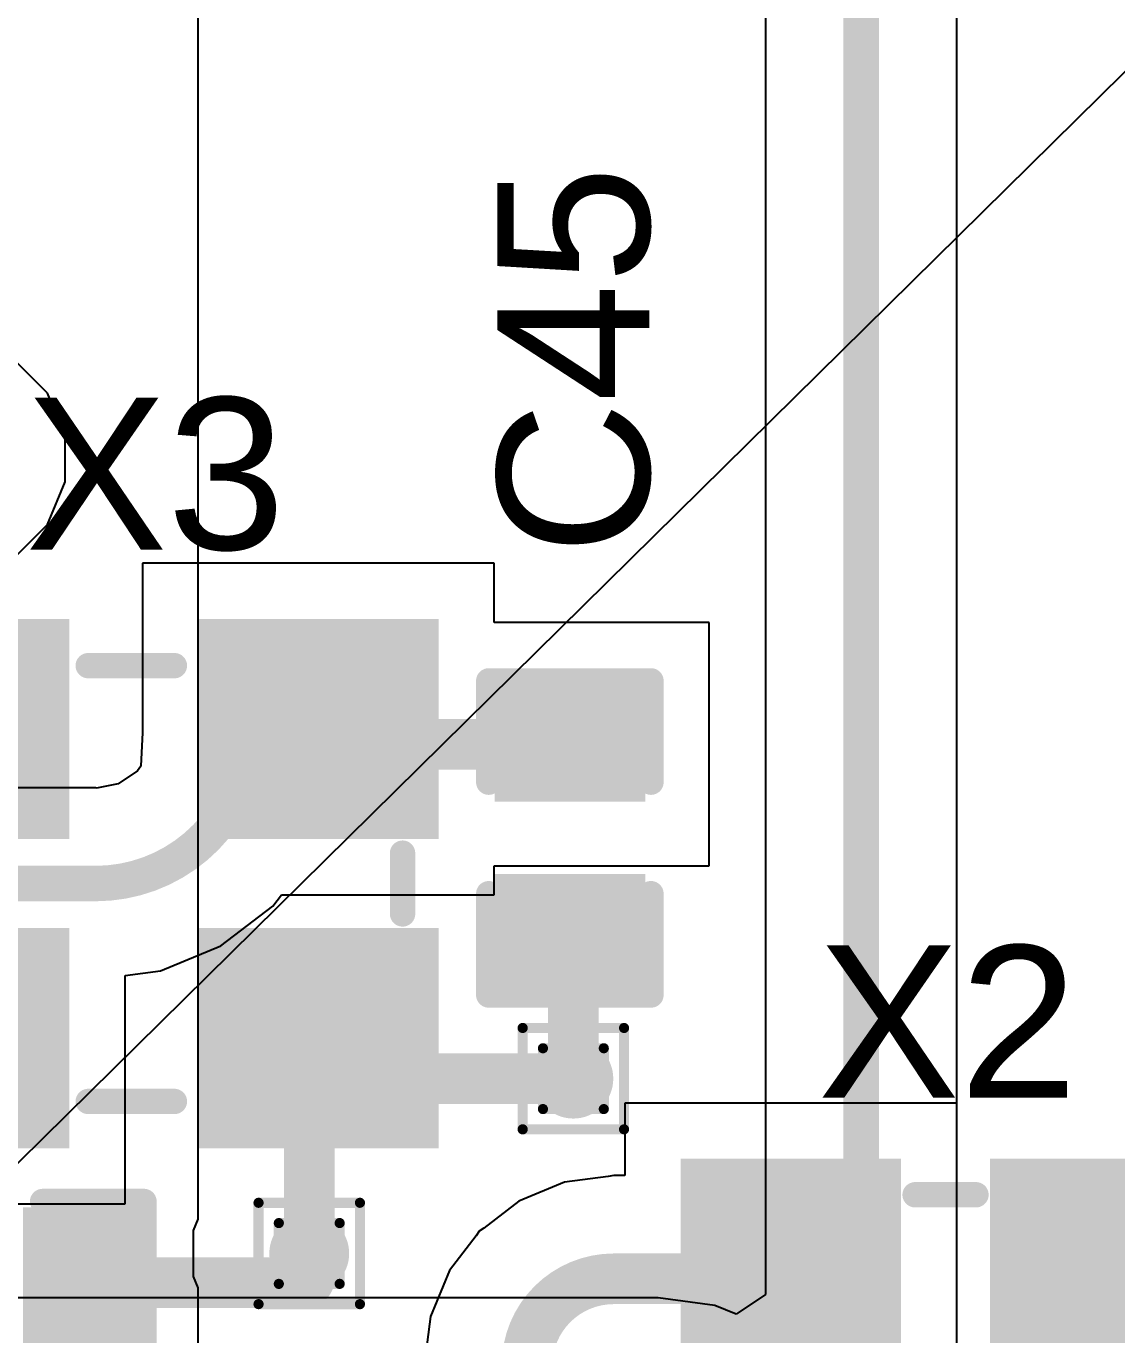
# Model space of a CAD drawing. Header units: inches. Extents: x -12 to 5357, y -8 to 5291.
# Drawn here: x 31.7 to 37.17, y 37.85 to 44.41 of the extents above; entities that cross this region are included whole.
import ezdxf

# ---------------------------------------------------------------- set-up
doc = ezdxf.new("R2010")
doc.units = ezdxf.units.IN
for name, color, linetype in [('Bottom Layer', 5, 'Continuous'), ('Drill Drawing', 1, 'Continuous'), ('Ground', 16, 'Continuous'), ('Power', 76, 'Continuous'), ('Top Layer', 1, 'Continuous'), ('Top Overlay', 2, 'Continuous'), ('Top Paste', 8, 'Continuous'), ('Top Solder', 216, 'Continuous'), ('Via Holes', 16, 'Continuous')]:
    doc.layers.add(name, color=color, linetype=linetype)
doc.styles.add('Arial', font='', dxfattribs={"height": 0.2})
doc.styles.get('Arial').set_extended_font_data('Arial')

# ---------------------------------------------------------------- blocks, each defined once
blk = doc.blocks.new('SMD2520_4P_1')
at = {"layer": 'Top Layer'}
for points in [[(-1.425, 1.225), (-0.425, 1.225), (-0.425, 0.325), (-1.425, 0.325)], [(0.425, 1.225), (1.425, 1.225), (1.425, 0.325), (0.425, 0.325)], [(-1.425, -0.325), (-0.425, -0.325), (-0.425, -1.225), (-1.425, -1.225)], [(0.425, -0.325), (1.425, -0.325), (1.425, -1.225), (0.425, -1.225)]]:
    blk.add_hatch(color=1, dxfattribs=at).paths.add_polyline_path(points)
at = {"layer": 'Top Paste'}
for points in [[(-1.425, 1.225), (-0.425, 1.225), (-0.425, 0.325), (-1.425, 0.325)], [(0.425, 1.225), (1.425, 1.225), (1.425, 0.325), (0.425, 0.325)], [(-1.425, -0.325), (-0.425, -0.325), (-0.425, -1.225), (-1.425, -1.225)], [(0.425, -0.325), (1.425, -0.325), (1.425, -1.225), (0.425, -1.225)]]:
    blk.add_hatch(color=8, dxfattribs=at).paths.add_polyline_path(points)
at = {"layer": 'Top Solder'}
for points in [[(-1.5266, 1.3266), (-0.3234, 1.3266), (-0.3234, 0.2234), (-1.5266, 0.2234)], [(0.3234, 1.3266), (1.5266, 1.3266), (1.5266, 0.2234), (0.3234, 0.2234)], [(-1.5266, -0.2234), (-0.3234, -0.2234), (-0.3234, -1.3266), (-1.5266, -1.3266)], [(0.3234, -0.2234), (1.5266, -0.2234), (1.5266, -1.3266), (0.3234, -1.3266)]]:
    blk.add_hatch(color=216, dxfattribs=at).paths.add_polyline_path(points)
at = {"layer": 'Top Overlay'}
for points in [[(-0.2286, 1.0922, 0.127, 0.127, 0), (0.2032, 1.0922, 0.127, 0.127, 0)], [(-1.3462, -0.1524, 0.127, 0.127, 0), (-1.3462, 0.1524, 0.127, 0.127, 0)], [(1.3462, 0.1524, 0.127, 0.127, 0), (1.3462, -0.1524, 0.127, 0.127, 0)], [(-1.7272, -0.6096, 0.127, 0.127, 0), (-1.6002, -0.7366, 0.127, 0.127, 0)], [(-1.7272, -0.8636, 0.127, 0.127, 0), (-1.7272, -0.6096, 0.127, 0.127, 0)], [(-1.7272, -0.8636, 0.127, 0.127, 0), (-1.6002, -0.7366, 0.127, 0.127, 0)], [(-0.2286, -1.0922, 0.127, 0.127, 0), (0.2032, -1.0922, 0.127, 0.127, 0)]]:
    blk.add_lwpolyline(points, format="xyseb", dxfattribs=at)
for points in [[(-0.2604, 1.0922, 0.0635, 0.0635, 1), (-0.1969, 1.0922, 0.0635, 0.0635, 1)], [(0.1714, 1.0922, 0.0635, 0.0635, 1), (0.2349, 1.0922, 0.0635, 0.0635, 1)], [(-1.378, 0.1524, 0.0635, 0.0635, 1), (-1.3144, 0.1524, 0.0635, 0.0635, 1)], [(1.3144, 0.1524, 0.0635, 0.0635, 1), (1.378, 0.1524, 0.0635, 0.0635, 1)], [(-1.378, -0.1524, 0.0635, 0.0635, 1), (-1.3145, -0.1524, 0.0635, 0.0635, 1)], [(1.3145, -0.1524, 0.0635, 0.0635, 1), (1.378, -0.1524, 0.0635, 0.0635, 1)], [(-1.759, -0.6096, 0.0635, 0.0635, 1), (-1.6955, -0.6096, 0.0635, 0.0635, 1)], [(-1.759, -0.6096, 0.0635, 0.0635, 1), (-1.6955, -0.6096, 0.0635, 0.0635, 1)], [(-1.632, -0.7366, 0.0635, 0.0635, 1), (-1.5684, -0.7366, 0.0635, 0.0635, 1)], [(-1.632, -0.7366, 0.0635, 0.0635, 1), (-1.5684, -0.7366, 0.0635, 0.0635, 1)], [(-1.759, -0.8636, 0.0635, 0.0635, 1), (-1.6955, -0.8636, 0.0635, 0.0635, 1)], [(-1.759, -0.8636, 0.0635, 0.0635, 1), (-1.6955, -0.8636, 0.0635, 0.0635, 1)], [(-0.2604, -1.0922, 0.0635, 0.0635, 1), (-0.1969, -1.0922, 0.0635, 0.0635, 1)], [(0.1714, -1.0922, 0.0635, 0.0635, 1), (0.2349, -1.0922, 0.0635, 0.0635, 1)]]:
    blk.add_lwpolyline(points, format="xyseb", close=True, dxfattribs=at)
blk = doc.blocks.new('SMD2520_4P_2')
at = {"layer": 'Top Layer'}
for points in [[(-1.425, 1.225), (-0.425, 1.225), (-0.425, 0.325), (-1.425, 0.325)], [(0.425, 1.225), (1.425, 1.225), (1.425, 0.325), (0.425, 0.325)], [(-1.425, -0.325), (-0.425, -0.325), (-0.425, -1.225), (-1.425, -1.225)], [(0.425, -0.325), (1.425, -0.325), (1.425, -1.225), (0.425, -1.225)]]:
    blk.add_hatch(color=1, dxfattribs=at).paths.add_polyline_path(points)
at = {"layer": 'Top Paste'}
for points in [[(-1.425, 1.225), (-0.425, 1.225), (-0.425, 0.325), (-1.425, 0.325)], [(0.425, 1.225), (1.425, 1.225), (1.425, 0.325), (0.425, 0.325)], [(-1.425, -0.325), (-0.425, -0.325), (-0.425, -1.225), (-1.425, -1.225)], [(0.425, -0.325), (1.425, -0.325), (1.425, -1.225), (0.425, -1.225)]]:
    blk.add_hatch(color=8, dxfattribs=at).paths.add_polyline_path(points)
at = {"layer": 'Top Solder'}
for points in [[(-1.5266, 1.3266), (-0.3234, 1.3266), (-0.3234, 0.2234), (-1.5266, 0.2234)], [(0.3234, 1.3266), (1.5266, 1.3266), (1.5266, 0.2234), (0.3234, 0.2234)], [(-1.5266, -0.2234), (-0.3234, -0.2234), (-0.3234, -1.3266), (-1.5266, -1.3266)], [(0.3234, -0.2234), (1.5266, -0.2234), (1.5266, -1.3266), (0.3234, -1.3266)]]:
    blk.add_hatch(color=216, dxfattribs=at).paths.add_polyline_path(points)
at = {"layer": 'Top Overlay'}
for points in [[(-0.2286, 1.0922, 0.127, 0.127, 0), (0.2032, 1.0922, 0.127, 0.127, 0)], [(-1.3462, 0.1524, 0.127, 0.127, 0), (-1.3462, -0.1524, 0.127, 0.127, 0)], [(1.3462, 0.1524, 0.127, 0.127, 0), (1.3462, -0.1524, 0.127, 0.127, 0)], [(-1.7272, -0.6096, 0.127, 0.127, 0), (-1.6002, -0.7366, 0.127, 0.127, 0)], [(-1.7272, -0.6096, 0.127, 0.127, 0), (-1.7272, -0.8636, 0.127, 0.127, 0)], [(-1.6002, -0.7366, 0.127, 0.127, 0), (-1.7272, -0.8636, 0.127, 0.127, 0)], [(-0.2286, -1.0922, 0.127, 0.127, 0), (0.2032, -1.0922, 0.127, 0.127, 0)]]:
    blk.add_lwpolyline(points, format="xyseb", dxfattribs=at)
for points in [[(-0.2604, 1.0922, 0.0635, 0.0635, 1), (-0.1968, 1.0922, 0.0635, 0.0635, 1)], [(0.1714, 1.0922, 0.0635, 0.0635, 1), (0.2349, 1.0922, 0.0635, 0.0635, 1)], [(-1.378, 0.1524, 0.0635, 0.0635, 1), (-1.3144, 0.1524, 0.0635, 0.0635, 1)], [(1.3144, 0.1524, 0.0635, 0.0635, 1), (1.378, 0.1524, 0.0635, 0.0635, 1)], [(-1.378, -0.1524, 0.0635, 0.0635, 1), (-1.3144, -0.1524, 0.0635, 0.0635, 1)], [(1.3144, -0.1524, 0.0635, 0.0635, 1), (1.378, -0.1524, 0.0635, 0.0635, 1)], [(-1.759, -0.6096, 0.0635, 0.0635, 1), (-1.6954, -0.6096, 0.0635, 0.0635, 1)], [(-1.759, -0.6096, 0.0635, 0.0635, 1), (-1.6954, -0.6096, 0.0635, 0.0635, 1)], [(-1.632, -0.7366, 0.0635, 0.0635, 1), (-1.5684, -0.7366, 0.0635, 0.0635, 1)], [(-1.632, -0.7366, 0.0635, 0.0635, 1), (-1.5684, -0.7366, 0.0635, 0.0635, 1)], [(-1.759, -0.8636, 0.0635, 0.0635, 1), (-1.6954, -0.8636, 0.0635, 0.0635, 1)], [(-1.759, -0.8636, 0.0635, 0.0635, 1), (-1.6954, -0.8636, 0.0635, 0.0635, 1)], [(-0.2604, -1.0922, 0.0635, 0.0635, 1), (-0.1968, -1.0922, 0.0635, 0.0635, 1)], [(0.1714, -1.0922, 0.0635, 0.0635, 1), (0.2349, -1.0922, 0.0635, 0.0635, 1)]]:
    blk.add_lwpolyline(points, format="xyseb", close=True, dxfattribs=at)
blk = doc.blocks.new('14_VSON__4_3__20')
at = {"layer": 'Top Solder'}
blk.add_line((-0.8678, -2.2778), (-5350.8161, -5279.0699), dxfattribs=at)
blk = doc.blocks.new('C___0402_85')
at = {"layer": 'Top Layer'}
for points in [[(-0.6985, -0.3175), (-0.6985, 0.3175), (-0.2413, 0.3175), (-0.2413, -0.3175)], [(0.2413, -0.3175), (0.2413, 0.3175), (0.6985, 0.3175), (0.6985, -0.3175)]]:
    blk.add_hatch(color=1, dxfattribs=at).paths.add_polyline_path(points)
at = {"layer": 'Top Paste'}
for points in [[(-0.6985, -0.3175), (-0.6985, 0.3175), (-0.2413, 0.3175), (-0.2413, -0.3175)], [(0.2413, -0.3175), (0.2413, 0.3175), (0.6985, 0.3175), (0.6985, -0.3175)]]:
    blk.add_hatch(color=8, dxfattribs=at).paths.add_polyline_path(points)
at = {"layer": 'Top Solder'}
for points in [[(-0.7585, -0.3775), (-0.7585, 0.3775), (-0.1813, 0.3775), (-0.1813, -0.3775)], [(0.1813, -0.3775), (0.1813, 0.3775), (0.7585, 0.3775), (0.7585, -0.3775)]]:
    blk.add_hatch(color=216, dxfattribs=at).paths.add_polyline_path(points)
at = {"layer": 'Top Overlay'}
for points in [[(-0.7874, 0.4064, 0.127, 0.127, 0), (-0.7874, -0.4064, 0.127, 0.127, 0)], [(-0.7874, 0.4064, 0.127, 0.127, 0), (-0.2794, 0.4064, 0.127, 0.127, 0)], [(0.2794, 0.4064, 0.127, 0.127, 0), (0.7874, 0.4064, 0.127, 0.127, 0)], [(0.7874, 0.4064, 0.127, 0.127, 0), (0.7874, -0.4064, 0.127, 0.127, 0)], [(-0.7874, -0.4064, 0.127, 0.127, 0), (-0.2794, -0.4064, 0.127, 0.127, 0)], [(0.2794, -0.4064, 0.127, 0.127, 0), (0.7874, -0.4064, 0.127, 0.127, 0)]]:
    blk.add_lwpolyline(points, format="xyseb", dxfattribs=at)
for points in [[(-0.8191, 0.4064, 0.0635, 0.0635, 1), (-0.7556, 0.4064, 0.0635, 0.0635, 1)], [(-0.8191, 0.4064, 0.0635, 0.0635, 1), (-0.7556, 0.4064, 0.0635, 0.0635, 1)], [(-0.3111, 0.4064, 0.0635, 0.0635, 1), (-0.2477, 0.4064, 0.0635, 0.0635, 1)], [(0.2477, 0.4064, 0.0635, 0.0635, 1), (0.3111, 0.4064, 0.0635, 0.0635, 1)], [(0.7556, 0.4064, 0.0635, 0.0635, 1), (0.8191, 0.4064, 0.0635, 0.0635, 1)], [(0.7556, 0.4064, 0.0635, 0.0635, 1), (0.8191, 0.4064, 0.0635, 0.0635, 1)], [(-0.8191, -0.4064, 0.0635, 0.0635, 1), (-0.7556, -0.4064, 0.0635, 0.0635, 1)], [(-0.8191, -0.4064, 0.0635, 0.0635, 1), (-0.7556, -0.4064, 0.0635, 0.0635, 1)], [(-0.3111, -0.4064, 0.0635, 0.0635, 1), (-0.2476, -0.4064, 0.0635, 0.0635, 1)], [(0.2477, -0.4064, 0.0635, 0.0635, 1), (0.3111, -0.4064, 0.0635, 0.0635, 1)], [(0.7557, -0.4064, 0.0635, 0.0635, 1), (0.8192, -0.4064, 0.0635, 0.0635, 1)], [(0.7557, -0.4064, 0.0635, 0.0635, 1), (0.8192, -0.4064, 0.0635, 0.0635, 1)]]:
    blk.add_lwpolyline(points, format="xyseb", close=True, dxfattribs=at)
blk = doc.blocks.new('C___0402_86')
at = {"layer": 'Top Layer'}
for points in [[(-0.6985, -0.3175), (-0.6985, 0.3175), (-0.2413, 0.3175), (-0.2413, -0.3175)], [(0.2413, -0.3175), (0.2413, 0.3175), (0.6985, 0.3175), (0.6985, -0.3175)]]:
    blk.add_hatch(color=1, dxfattribs=at).paths.add_polyline_path(points)
at = {"layer": 'Top Paste'}
for points in [[(-0.6985, -0.3175), (-0.6985, 0.3175), (-0.2413, 0.3175), (-0.2413, -0.3175)], [(0.2413, -0.3175), (0.2413, 0.3175), (0.6985, 0.3175), (0.6985, -0.3175)]]:
    blk.add_hatch(color=8, dxfattribs=at).paths.add_polyline_path(points)
at = {"layer": 'Top Solder'}
for points in [[(-0.7585, -0.3775), (-0.7585, 0.3775), (-0.1813, 0.3775), (-0.1813, -0.3775)], [(0.1813, -0.3775), (0.1813, 0.3775), (0.7585, 0.3775), (0.7585, -0.3775)]]:
    blk.add_hatch(color=216, dxfattribs=at).paths.add_polyline_path(points)
at = {"layer": 'Top Overlay'}
for points in [[(-0.7874, 0.4064, 0.127, 0.127, 0), (-0.7874, -0.4064, 0.127, 0.127, 0)], [(-0.2794, 0.4064, 0.127, 0.127, 0), (-0.7874, 0.4064, 0.127, 0.127, 0)], [(0.7874, 0.4064, 0.127, 0.127, 0), (0.2794, 0.4064, 0.127, 0.127, 0)], [(0.7874, 0.4064, 0.127, 0.127, 0), (0.7874, -0.4064, 0.127, 0.127, 0)], [(-0.2794, -0.4064, 0.127, 0.127, 0), (-0.7874, -0.4064, 0.127, 0.127, 0)], [(0.7874, -0.4064, 0.127, 0.127, 0), (0.2794, -0.4064, 0.127, 0.127, 0)]]:
    blk.add_lwpolyline(points, format="xyseb", dxfattribs=at)
for points in [[(-0.8191, 0.4064, 0.0635, 0.0635, 1), (-0.7556, 0.4064, 0.0635, 0.0635, 1)], [(-0.8191, 0.4064, 0.0635, 0.0635, 1), (-0.7556, 0.4064, 0.0635, 0.0635, 1)], [(-0.3111, 0.4064, 0.0635, 0.0635, 1), (-0.2477, 0.4064, 0.0635, 0.0635, 1)], [(0.2477, 0.4064, 0.0635, 0.0635, 1), (0.3111, 0.4064, 0.0635, 0.0635, 1)], [(0.7556, 0.4064, 0.0635, 0.0635, 1), (0.8191, 0.4064, 0.0635, 0.0635, 1)], [(0.7556, 0.4064, 0.0635, 0.0635, 1), (0.8191, 0.4064, 0.0635, 0.0635, 1)], [(-0.8191, -0.4064, 0.0635, 0.0635, 1), (-0.7556, -0.4064, 0.0635, 0.0635, 1)], [(-0.8191, -0.4064, 0.0635, 0.0635, 1), (-0.7556, -0.4064, 0.0635, 0.0635, 1)], [(-0.3111, -0.4064, 0.0635, 0.0635, 1), (-0.2477, -0.4064, 0.0635, 0.0635, 1)], [(0.2477, -0.4064, 0.0635, 0.0635, 1), (0.3111, -0.4064, 0.0635, 0.0635, 1)], [(0.7556, -0.4064, 0.0635, 0.0635, 1), (0.8191, -0.4064, 0.0635, 0.0635, 1)], [(0.7556, -0.4064, 0.0635, 0.0635, 1), (0.8191, -0.4064, 0.0635, 0.0635, 1)]]:
    blk.add_lwpolyline(points, format="xyseb", close=True, dxfattribs=at)

msp = doc.modelspace()

# ---------------------------------------------------------------- hatches: boundary and pattern name
at = {"layer": 'Bottom Layer'}
h = msp.add_hatch(color=5, dxfattribs=at)
edge = h.paths.add_edge_path()
edge.add_arc((34.4437, 39.1317), 0.2, 0, 360)
h = msp.add_hatch(color=5, dxfattribs=at)
edge = h.paths.add_edge_path()
edge.add_arc((33.1204, 38.2555), 0.2, 0, 360)
at = {"layer": 'Ground'}
h = msp.add_hatch(color=16, dxfattribs=at)
edge = h.paths.add_edge_path()
edge.add_arc((34.4437, 39.1317), 0.2, 0, 360)
h = msp.add_hatch(color=16, dxfattribs=at)
edge = h.paths.add_edge_path()
edge.add_arc((33.1204, 38.2555), 0.2, 0, 360)
at = {"layer": 'Power'}
h = msp.add_hatch(color=76, dxfattribs=at)
edge = h.paths.add_edge_path()
edge.add_arc((34.4437, 39.1317), 0.2, 0, 360)
h = msp.add_hatch(color=76, dxfattribs=at)
edge = h.paths.add_edge_path()
edge.add_arc((33.1204, 38.2555), 0.2, 0, 360)
at = {"layer": 'Top Layer'}
h = msp.add_hatch(color=1, dxfattribs=at)
edge = h.paths.add_edge_path()
edge.add_arc((34.4437, 39.1317), 0.2, 0, 360)
h = msp.add_hatch(color=1, dxfattribs=at)
edge = h.paths.add_edge_path()
edge.add_arc((33.1204, 38.2555), 0.2, 0, 360)
at = {"layer": 'Via Holes'}
h = msp.add_hatch(color=7, dxfattribs=at)
edge = h.paths.add_edge_path()
edge.add_arc((34.4437, 39.1317), 0.1, 0, 360)
h = msp.add_hatch(color=7, dxfattribs=at)
edge = h.paths.add_edge_path()
edge.add_arc((33.1204, 38.2555), 0.1, 0, 360)

# ---------------------------------------------------------------- linework, layer by layer
at = {"layer": 'Bottom Layer'}
for p, q in [((35.4065, 47.5788), (35.4065, 38.0501)), ((36.3647, 28.7263), (36.3647, 47.5788)), ((35.4065, 38.0501), (35.2586, 37.9514)), ((34.8633, 38.0338), (29.4698, 38.0338)), ((34.8691, 38.0326), (34.8633, 38.0338)), ((35.1526, 37.9953), (34.8691, 38.0326)), ((35.2586, 37.9514), (35.1526, 37.9953))]:
    msp.add_line(p, q, dxfattribs=at)
msp.add_lwpolyline([(35.8856, 28.7263, 0.1778, 0.1778, 0), (35.8856, 47.9214, 0.1778, 0.1778, 0)], format="xyseb", dxfattribs=at)
at = {"layer": 'Drill Drawing'}
for points in [[(34.1897, 39.3857, 0.0508, 0.0508, 0), (34.6977, 39.3857, 0.0508, 0.0508, 0)], [(34.1897, 38.8777, 0.0508, 0.0508, 0), (34.1897, 39.3857, 0.0508, 0.0508, 0)], [(34.6977, 38.8777, 0.0508, 0.0508, 0), (34.6977, 39.3857, 0.0508, 0.0508, 0)], [(34.2913, 39.2841, 0.0508, 0.0508, 0), (34.5961, 39.2841, 0.0508, 0.0508, 0)], [(34.2913, 38.9793, 0.0508, 0.0508, 0), (34.2913, 39.2841, 0.0508, 0.0508, 0)], [(34.5961, 38.9793, 0.0508, 0.0508, 0), (34.5961, 39.2841, 0.0508, 0.0508, 0)], [(34.2913, 38.9793, 0.0508, 0.0508, 0), (34.5961, 38.9793, 0.0508, 0.0508, 0)], [(34.1897, 38.8777, 0.0508, 0.0508, 0), (34.6977, 38.8777, 0.0508, 0.0508, 0)], [(32.8664, 38.5095, 0.0508, 0.0508, 0), (33.3744, 38.5095, 0.0508, 0.0508, 0)], [(32.8664, 38.0015, 0.0508, 0.0508, 0), (32.8664, 38.5095, 0.0508, 0.0508, 0)], [(33.3744, 38.0015, 0.0508, 0.0508, 0), (33.3744, 38.5095, 0.0508, 0.0508, 0)], [(32.968, 38.4079, 0.0508, 0.0508, 0), (33.2728, 38.4079, 0.0508, 0.0508, 0)], [(32.968, 38.1031, 0.0508, 0.0508, 0), (32.968, 38.4079, 0.0508, 0.0508, 0)], [(33.2728, 38.1031, 0.0508, 0.0508, 0), (33.2728, 38.4079, 0.0508, 0.0508, 0)], [(32.968, 38.1031, 0.0508, 0.0508, 0), (33.2728, 38.1031, 0.0508, 0.0508, 0)], [(32.8664, 38.0015, 0.0508, 0.0508, 0), (33.3744, 38.0015, 0.0508, 0.0508, 0)]]:
    msp.add_lwpolyline(points, format="xyseb", dxfattribs=at)
for points in [[(34.177, 39.3857, 0.0254, 0.0254, 1), (34.2024, 39.3857, 0.0254, 0.0254, 1)], [(34.177, 39.3857, 0.0254, 0.0254, 1), (34.2024, 39.3857, 0.0254, 0.0254, 1)], [(34.685, 39.3857, 0.0254, 0.0254, 1), (34.7104, 39.3857, 0.0254, 0.0254, 1)], [(34.685, 39.3857, 0.0254, 0.0254, 1), (34.7104, 39.3857, 0.0254, 0.0254, 1)], [(34.2786, 39.2841, 0.0254, 0.0254, 1), (34.304, 39.2841, 0.0254, 0.0254, 1)], [(34.2786, 39.2841, 0.0254, 0.0254, 1), (34.304, 39.2841, 0.0254, 0.0254, 1)], [(34.5834, 39.2841, 0.0254, 0.0254, 1), (34.6088, 39.2841, 0.0254, 0.0254, 1)], [(34.5834, 39.2841, 0.0254, 0.0254, 1), (34.6088, 39.2841, 0.0254, 0.0254, 1)], [(34.2786, 38.9793, 0.0254, 0.0254, 1), (34.304, 38.9793, 0.0254, 0.0254, 1)], [(34.2786, 38.9793, 0.0254, 0.0254, 1), (34.304, 38.9793, 0.0254, 0.0254, 1)], [(34.5834, 38.9793, 0.0254, 0.0254, 1), (34.6088, 38.9793, 0.0254, 0.0254, 1)], [(34.5834, 38.9793, 0.0254, 0.0254, 1), (34.6088, 38.9793, 0.0254, 0.0254, 1)], [(34.177, 38.8777, 0.0254, 0.0254, 1), (34.2024, 38.8777, 0.0254, 0.0254, 1)], [(34.177, 38.8777, 0.0254, 0.0254, 1), (34.2024, 38.8777, 0.0254, 0.0254, 1)], [(34.685, 38.8777, 0.0254, 0.0254, 1), (34.7104, 38.8777, 0.0254, 0.0254, 1)], [(34.685, 38.8777, 0.0254, 0.0254, 1), (34.7104, 38.8777, 0.0254, 0.0254, 1)], [(32.8537, 38.5095, 0.0254, 0.0254, 1), (32.8791, 38.5095, 0.0254, 0.0254, 1)], [(32.8537, 38.5095, 0.0254, 0.0254, 1), (32.8791, 38.5095, 0.0254, 0.0254, 1)], [(33.3617, 38.5095, 0.0254, 0.0254, 1), (33.3871, 38.5095, 0.0254, 0.0254, 1)], [(33.3617, 38.5095, 0.0254, 0.0254, 1), (33.3871, 38.5095, 0.0254, 0.0254, 1)], [(32.9553, 38.4079, 0.0254, 0.0254, 1), (32.9807, 38.4079, 0.0254, 0.0254, 1)], [(32.9553, 38.4079, 0.0254, 0.0254, 1), (32.9807, 38.4079, 0.0254, 0.0254, 1)], [(33.2601, 38.4079, 0.0254, 0.0254, 1), (33.2855, 38.4079, 0.0254, 0.0254, 1)], [(33.2601, 38.4079, 0.0254, 0.0254, 1), (33.2855, 38.4079, 0.0254, 0.0254, 1)], [(32.9553, 38.1031, 0.0254, 0.0254, 1), (32.9807, 38.1031, 0.0254, 0.0254, 1)], [(32.9553, 38.1031, 0.0254, 0.0254, 1), (32.9807, 38.1031, 0.0254, 0.0254, 1)], [(33.2601, 38.1031, 0.0254, 0.0254, 1), (33.2855, 38.1031, 0.0254, 0.0254, 1)], [(33.2601, 38.1031, 0.0254, 0.0254, 1), (33.2855, 38.1031, 0.0254, 0.0254, 1)], [(32.8537, 38.0015, 0.0254, 0.0254, 1), (32.8791, 38.0015, 0.0254, 0.0254, 1)], [(32.8537, 38.0015, 0.0254, 0.0254, 1), (32.8791, 38.0015, 0.0254, 0.0254, 1)], [(33.3617, 38.0015, 0.0254, 0.0254, 1), (33.3871, 38.0015, 0.0254, 0.0254, 1)], [(33.3617, 38.0015, 0.0254, 0.0254, 1), (33.3871, 38.0015, 0.0254, 0.0254, 1)]]:
    msp.add_lwpolyline(points, format="xyseb", close=True, dxfattribs=at)
at = {"layer": 'Power'}
for p, q in [((32.5628, 46.1779), (32.5628, 38.4275)), ((31.8093, 42.5676), (31.6458, 42.7311)), ((31.8977, 42.3541), (31.8093, 42.5676)), ((31.8977, 42.123), (31.8977, 42.3541)), ((31.8093, 41.9094), (31.8977, 42.123)), ((31.6458, 41.746), (31.8093, 41.9094)), ((32.5628, 38.4275), (32.5394, 38.3711)), ((32.5394, 38.3711), (32.5394, 38.1399)), ((32.5394, 38.1399), (32.5628, 38.0835)), ((32.5628, 38.0835), (32.5628, 35.4477))]:
    msp.add_line(p, q, dxfattribs=at)
at = {"layer": 'Top Layer'}
for p, q in [((34.0477, 41.7157), (32.2857, 41.7157)), ((32.2857, 41.7157), (32.2857, 40.8676)), ((34.0477, 41.4178), (34.0477, 41.7157)), ((35.1246, 41.4178), (34.0477, 41.4178)), ((35.1246, 40.1986), (35.1246, 41.4178)), ((32.2857, 40.8676), (32.277, 40.6986)), ((32.2605, 40.6739), (32.1637, 40.6093)), ((32.277, 40.6986), (32.2605, 40.6739)), ((32.1637, 40.6093), (32.0553, 40.5877)), ((32.0497, 40.5888), (30.6473, 40.5888)), ((32.0553, 40.5877), (32.0497, 40.5888)), ((34.0477, 40.0537), (34.0477, 40.1986)), ((34.0477, 40.1986), (35.1246, 40.1986)), ((32.9375, 39.9968), (32.9812, 40.0537)), ((32.9812, 40.0537), (34.0477, 40.0537)), ((32.6775, 39.7973), (32.9375, 39.9968)), ((32.3746, 39.6718), (32.6775, 39.7973)), ((32.1977, 39.6485), (32.3746, 39.6718)), ((32.1977, 38.5037), (32.1977, 39.6485)), ((36.3644, 39.0095), (34.7024, 39.0095)), ((34.7024, 39.0095), (34.7024, 38.6464)), ((36.3644, 37.2475), (36.3644, 39.0095)), ((34.6188, 38.6411), (34.3998, 38.6122)), ((34.6458, 38.6464), (34.6188, 38.6411)), ((34.7024, 38.6464), (34.6458, 38.6464)), ((34.3998, 38.6122), (34.1706, 38.5173)), ((34.1706, 38.5173), (33.9953, 38.3828)), ((31.6448, 38.5037), (32.1977, 38.5037)), ((33.9953, 38.3828), (33.9724, 38.3675)), ((33.9571, 38.3446), (33.8227, 38.1694)), ((33.9724, 38.3675), (33.9571, 38.3446)), ((33.8227, 38.1694), (33.7277, 37.9401)), ((33.7277, 37.9401), (33.6989, 37.7211))]:
    msp.add_line(p, q, dxfattribs=at)
for points in [[(33.3514, 40.8082, 0.254, 0.254, -0.198912), (33.1667, 40.8847, 0.254, 0.254, 0)], [(32.7556, 40.5236, 0.1778, 0.1778, 0), (33.1667, 40.8847, 0.1778, 0.1778, 0)], [(33.3514, 40.8082, 0.254, 0.254, 0), (34.4261, 40.8082, 0.254, 0.254, 0)], [(32.6493, 40.3938, 0.1778, 0.1778, 0), (32.7556, 40.5236, 0.1778, 0.1778, 0)], [(32.6493, 40.3938, 0.1778, 0.1778, -0.224884), (32.0497, 40.1097, 0.1778, 0.1778, 0)], [(30.6473, 40.1097, 0.1778, 0.1778, 0), (32.0497, 40.1097, 0.1778, 0.1778, 0)], [(34.4261, 39.8684, 0.254, 0.254, 0), (34.4437, 39.8684, 0.254, 0.254, 0)], [(34.4437, 39.1317, 0.254, 0.254, 0), (34.4437, 39.8684, 0.254, 0.254, 0)], [(33.1204, 39.2884, 0.254, 0.254, -0.41421), (33.1667, 39.3347, 0.254, 0.254, 0)], [(33.3697, 39.1317, 0.254, 0.254, -0.414214), (33.1667, 39.3347, 0.254, 0.254, 0)], [(33.1204, 38.2555, 0.254, 0.254, 0), (33.1204, 39.2884, 0.254, 0.254, 0)], [(33.3697, 39.1317, 0.254, 0.254, 0), (34.4437, 39.1317, 0.254, 0.254, 0)], [(33.1204, 38.1285, 0.254, 0.254, 0), (33.1204, 38.2555, 0.254, 0.254, 0)], [(33.1204, 38.1285, 0.254, 0.254, -0.414214), (33.1017, 38.1098, 0.254, 0.254, 0)], [(34.3387, 38.0013, 0.254, 0.254, -0.198912), (34.6458, 38.1285, 0.254, 0.254, 0)], [(34.6458, 38.1285, 0.254, 0.254, 0), (35.5334, 38.1285, 0.254, 0.254, 0)], [(31.975, 38.1098, 0.254, 0.254, 0), (33.1017, 38.1098, 0.254, 0.254, 0)], [(34.2114, 37.6941, 0.254, 0.254, -0.198912), (34.3387, 38.0013, 0.254, 0.254, 0)]]:
    msp.add_lwpolyline(points, format="xyseb", dxfattribs=at)
for points in [[(33.1032, 40.8847, 0.127, 0.127, 1), (33.2302, 40.8847, 0.127, 0.127, 1)], [(33.1223, 40.8847, 0.0889, 0.0889, 1), (33.2112, 40.8847, 0.0889, 0.0889, 1)], [(33.2879, 40.8082, 0.127, 0.127, 1), (33.4149, 40.8082, 0.127, 0.127, 1)], [(33.2879, 40.8082, 0.127, 0.127, 1), (33.4149, 40.8082, 0.127, 0.127, 1)], [(34.3626, 40.8082, 0.127, 0.127, 1), (34.4896, 40.8082, 0.127, 0.127, 1)], [(32.7112, 40.5236, 0.0889, 0.0889, 1), (32.8001, 40.5236, 0.0889, 0.0889, 1)], [(32.7112, 40.5236, 0.0889, 0.0889, 1), (32.8001, 40.5236, 0.0889, 0.0889, 1)], [(32.6049, 40.3938, 0.0889, 0.0889, 1), (32.6938, 40.3938, 0.0889, 0.0889, 1)], [(32.6049, 40.3938, 0.0889, 0.0889, 1), (32.6938, 40.3938, 0.0889, 0.0889, 1)], [(32.0052, 40.1097, 0.0889, 0.0889, 1), (32.0941, 40.1097, 0.0889, 0.0889, 1)], [(32.0052, 40.1097, 0.0889, 0.0889, 1), (32.0941, 40.1097, 0.0889, 0.0889, 1)], [(34.3626, 39.8684, 0.127, 0.127, 1), (34.4896, 39.8684, 0.127, 0.127, 1)], [(34.3802, 39.8684, 0.127, 0.127, 1), (34.5072, 39.8684, 0.127, 0.127, 1)], [(34.3802, 39.8684, 0.127, 0.127, 1), (34.5072, 39.8684, 0.127, 0.127, 1)], [(33.1032, 39.3347, 0.127, 0.127, 1), (33.2302, 39.3347, 0.127, 0.127, 1)], [(33.1032, 39.3347, 0.127, 0.127, 1), (33.2302, 39.3347, 0.127, 0.127, 1)], [(33.0569, 39.2884, 0.127, 0.127, 1), (33.1839, 39.2884, 0.127, 0.127, 1)], [(33.0569, 39.2884, 0.127, 0.127, 1), (33.1839, 39.2884, 0.127, 0.127, 1)], [(33.3062, 39.1317, 0.127, 0.127, 1), (33.4332, 39.1317, 0.127, 0.127, 1)], [(33.3062, 39.1317, 0.127, 0.127, 1), (33.4332, 39.1317, 0.127, 0.127, 1)], [(34.3802, 39.1317, 0.127, 0.127, 1), (34.5072, 39.1317, 0.127, 0.127, 1)], [(34.3802, 39.1317, 0.127, 0.127, 1), (34.5072, 39.1317, 0.127, 0.127, 1)], [(33.0569, 38.2555, 0.127, 0.127, 1), (33.1839, 38.2555, 0.127, 0.127, 1)], [(33.0569, 38.2555, 0.127, 0.127, 1), (33.1839, 38.2555, 0.127, 0.127, 1)], [(33.0569, 38.1285, 0.127, 0.127, 1), (33.1839, 38.1285, 0.127, 0.127, 1)], [(33.0569, 38.1285, 0.127, 0.127, 1), (33.1839, 38.1285, 0.127, 0.127, 1)], [(34.5823, 38.1285, 0.127, 0.127, 1), (34.7093, 38.1285, 0.127, 0.127, 1)], [(34.5823, 38.1285, 0.127, 0.127, 1), (34.7093, 38.1285, 0.127, 0.127, 1)], [(35.4699, 38.1285, 0.127, 0.127, 1), (35.5969, 38.1285, 0.127, 0.127, 1)], [(31.9115, 38.1098, 0.127, 0.127, 1), (32.0385, 38.1098, 0.127, 0.127, 1)], [(33.0382, 38.1098, 0.127, 0.127, 1), (33.1652, 38.1098, 0.127, 0.127, 1)], [(33.0382, 38.1098, 0.127, 0.127, 1), (33.1652, 38.1098, 0.127, 0.127, 1)], [(34.2752, 38.0013, 0.127, 0.127, 1), (34.4022, 38.0013, 0.127, 0.127, 1)], [(34.2752, 38.0013, 0.127, 0.127, 1), (34.4022, 38.0013, 0.127, 0.127, 1)]]:
    msp.add_lwpolyline(points, format="xyseb", close=True, dxfattribs=at)

# ---------------------------------------------------------------- block references
for name, p, rotation in [('14_VSON__4_3__20', (6.3967, 12.3683), 180), ('C___0402_85', (34.4261, 40.3383), 90), ('SMD2520_4P_2', (36.3084, 37.2035), 90), ('C___0402_86', (31.5051, 38.1098), 180)]:
    msp.add_blockref(name, p, dxfattribs=dict(rotation=rotation))
msp.add_blockref('SMD2520_4P_1', (32.2417, 40.1097))

# ---------------------------------------------------------------- texts
at = {"layer": 'Top Overlay', "style": 'Arial'}
msp.add_text('C45', height=0.762, rotation=90, dxfattribs=at).set_placement((34.8246, 41.756))
for s, p in [('X3', (31.6987, 41.784)), ('X2', (35.6683, 39.0372))]:
    msp.add_text(s, height=0.762, dxfattribs=at).set_placement(p)

doc.saveas('drawing.dxf')
